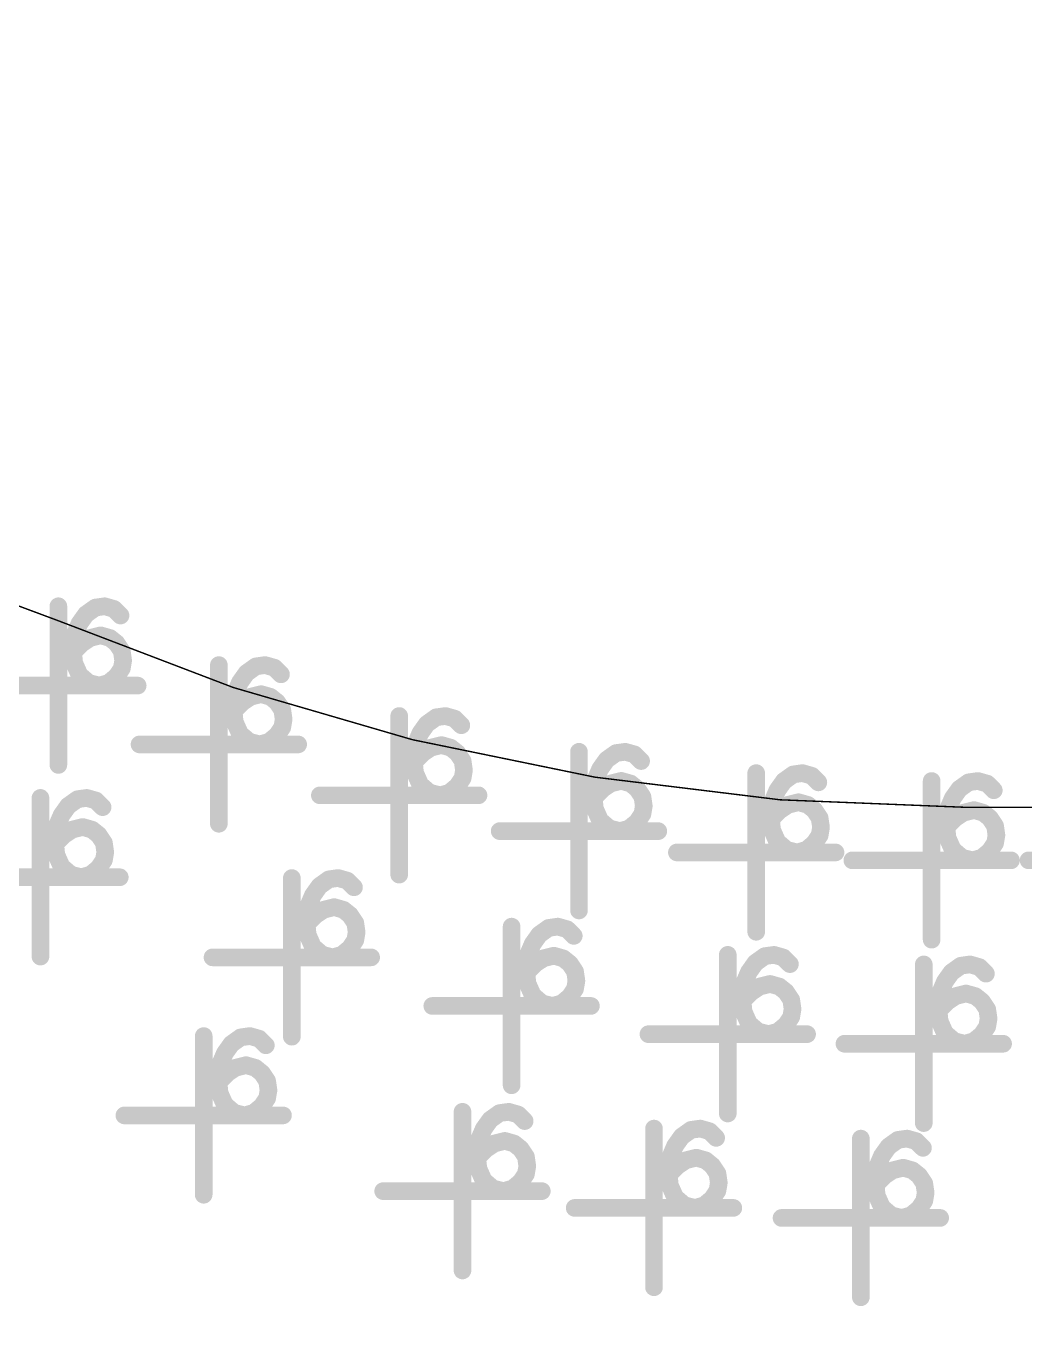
# Model space of a CAD drawing. Header units: millimetres. Extents: x 3885 to 4350, y -149 to 182.
# Drawn here: x 4130.67 to 4137.86, y 84.97 to 94.45 of the extents above; entities that cross this region are included whole.
import ezdxf

# ---------------------------------------------------------------- set-up
doc = ezdxf.new("R2010")
doc.units = ezdxf.units.MM
doc.header["$LTSCALE"] = 23.1
doc.layers.get('0').update_dxf_attribs({"linetype": 'CONTINUOUS'})

# ---------------------------------------------------------------- blocks, each defined once
blk = doc.blocks.new('PAD_R1')
at = {"const_width": 0.5}
blk.add_lwpolyline([(0.25, 0, 1), (-0.25, 0, 1)], format="xyb", close=True, dxfattribs=at)

msp = doc.modelspace()

# ---------------------------------------------------------------- linework, layer by layer
at = {"const_width": 0.0102}
msp.add_lwpolyline([(4113.2015, 75.7423), (4124.5457, 77.7428, -0.144705), (4125.6724, 77.615, 0.100411), (4137.4413, 75.2274), (4142.9411, 75.2274, 0.151026), (4159.9827, 80.4951, -0.151038), (4161.1113, 80.8439), (4185.826, 80.8439, 0.414215), (4186.826, 81.8439), (4186.826, 93.4438, 0.414215), (4185.826, 94.4438), (4160.9561, 94.4438, 0.152268), (4152.3749, 91.7687, -0.152268), (4142.9411, 88.8273), (4137.4413, 88.8273, -0.101585), (4130.9013, 90.17, 0.145893), (4122.3303, 91.1619), (4110.8398, 89.1357)], format="xyb", dxfattribs=at)
for points, const_width in [([(4131.1886, 90.3341), (4131.2063, 90.2083)], 0.0672), ([(4130.8975, 90.2759), (4130.8975, 89.1329)], 0.127), ([(4131.0938, 90.2943), (4131.1677, 90.191)], 0.0821), ([(4131.2815, 90.3274), (4131.2467, 90.2053)], 0.0695), ([(4131.3663, 90.2779), (4131.2765, 90.1881)], 0.0675), ([(4130.9772, 90.1439), (4131.0939, 90.0937)], 0.0727), ([(4131.0219, 90.2224), (4131.1253, 90.1486)], 0.0818), ([(4130.9527, 90.0578), (4131.0782, 90.0385)], 0.0754), ([(4131.0623, 90.0811), (4131.1327, 89.9754)], 0.0687), ([(4131.1488, 90.1184), (4131.1796, 89.9952)], 0.0785), ([(4131.2531, 90.1179), (4131.2182, 89.9958)], 0.0695), ([(4131.3325, 90.0778), (4131.2531, 89.9787)], 0.0609), ([(4130.9451, 90.0084), (4131.0706, 89.9891)], 0.0754), ([(4130.9906, 90.0207), (4131.0804, 89.9309)], 0.0945), ([(4131.3884, 90.0159), (4131.2828, 89.9454)], 0.0687), ([(4130.9438, 89.9075), (4131.0701, 89.9204)], 0.0955), ([(4130.9728, 89.7978), (4131.0889, 89.8493)], 0.0939), ([(4131.4223, 89.9277), (4131.2966, 89.9096)], 0.0675), ([(4131.4221, 89.8461), (4131.2969, 89.8673)], 0.058), ([(4132.0537, 89.8522), (4132.0537, 88.7092)], 0.127), ([(4132.25, 89.8706), (4132.3239, 89.7673)], 0.0821), ([(4132.3448, 89.9104), (4132.3625, 89.7847)], 0.0672), ([(4132.4377, 89.9038), (4132.4029, 89.7816)], 0.0695), ([(4131.042, 89.7038), (4131.1245, 89.8003)], 0.0879), ([(4131.1394, 89.6523), (4131.1702, 89.7755)], 0.0785), ([(4131.2436, 89.6529), (4131.2087, 89.775)], 0.0692), ([(4131.3286, 89.6984), (4131.2474, 89.796)], 0.0743), ([(4131.3884, 89.7643), (4131.2828, 89.8347)], 0.0687), ([(4132.1781, 89.7987), (4132.2815, 89.7249)], 0.0818), ([(4132.5225, 89.8542), (4132.4327, 89.7644)], 0.0675), ([(4131.469, 89.7044), (4130.326, 89.7044)], 0.127), ([(4132.1334, 89.7202), (4132.2501, 89.6701)], 0.0727), ([(4132.305, 89.6948), (4132.3358, 89.5716)], 0.0785), ([(4132.4093, 89.6942), (4132.3745, 89.5721)], 0.0695), ([(4132.1013, 89.5847), (4132.2268, 89.5654)], 0.0754), ([(4132.1089, 89.6341), (4132.2344, 89.6148)], 0.0754), ([(4132.1468, 89.597), (4132.2366, 89.5072)], 0.0945), ([(4132.2185, 89.6574), (4132.2889, 89.5518)], 0.0687), ([(4132.4887, 89.6541), (4132.4093, 89.5551)], 0.0609), ([(4132.5447, 89.5922), (4132.439, 89.5217)], 0.0687), ([(4132.1, 89.4839), (4132.2263, 89.4967)], 0.0955), ([(4132.5785, 89.5041), (4132.4528, 89.4859)], 0.0675), ([(4133.3529, 89.4855), (4133.3529, 88.3425)], 0.127), ([(4133.5493, 89.5038), (4133.6231, 89.4005)], 0.0821), ([(4133.644, 89.5436), (4133.6617, 89.4179)], 0.0672), ([(4133.7369, 89.537), (4133.7021, 89.4149)], 0.0695), ([(4133.8217, 89.4874), (4133.7319, 89.3976)], 0.0675), ([(4132.129, 89.3741), (4132.2451, 89.4256)], 0.0939), ([(4132.1982, 89.2801), (4132.2808, 89.3766)], 0.0879), ([(4132.5447, 89.3406), (4132.439, 89.4111)], 0.0687), ([(4132.5783, 89.4224), (4132.4531, 89.4436)], 0.058), ([(4133.4773, 89.4319), (4133.5807, 89.3581)], 0.0818), ([(4132.6252, 89.2807), (4131.4822, 89.2807)], 0.127), ([(4132.2956, 89.2287), (4132.3264, 89.3519)], 0.0785), ([(4132.3998, 89.2292), (4132.3649, 89.3513)], 0.0692), ([(4132.4848, 89.2747), (4132.4036, 89.3724)], 0.0743), ([(4133.4326, 89.3534), (4133.5493, 89.3033)], 0.0727), ([(4133.5177, 89.2906), (4133.5881, 89.185)], 0.0687), ([(4133.6042, 89.328), (4133.635, 89.2048)], 0.0785), ([(4133.7085, 89.3275), (4133.6737, 89.2053)], 0.0695), ([(4133.4005, 89.2179), (4133.526, 89.1986)], 0.0754), ([(4133.4081, 89.2673), (4133.5336, 89.248)], 0.0754), ([(4133.446, 89.2303), (4133.5358, 89.1405)], 0.0945), ([(4133.788, 89.2873), (4133.7085, 89.1883)], 0.0609), ([(4133.8439, 89.2254), (4133.7382, 89.155)], 0.0687), ([(4134.6483, 89.2277), (4134.6483, 88.0847)], 0.127), ([(4134.8447, 89.246), (4134.9185, 89.1427)], 0.0821), ([(4134.9394, 89.2858), (4134.9571, 89.1601)], 0.0672), ([(4135.0323, 89.2792), (4134.9975, 89.1571)], 0.0695), ([(4135.1171, 89.2296), (4135.0273, 89.1398)], 0.0675), ([(4133.3992, 89.1171), (4133.5255, 89.1299)], 0.0955), ([(4133.8778, 89.1373), (4133.7521, 89.1191)], 0.0675), ([(4134.7727, 89.1741), (4134.8761, 89.1003)], 0.0818), ([(4135.9251, 89.074), (4135.9251, 87.931)], 0.127), ([(4136.1215, 89.0924), (4136.1954, 88.989)], 0.0821), ([(4136.2162, 89.1322), (4136.234, 89.0064)], 0.0672), ([(4136.3092, 89.1255), (4136.2744, 89.0034)], 0.0695), ([(4133.4282, 89.0073), (4133.5443, 89.0588)], 0.0939), ([(4133.4974, 88.9133), (4133.58, 89.0098)], 0.0879), ([(4133.784, 88.9079), (4133.7028, 89.0056)], 0.0743), ([(4133.8439, 88.9739), (4133.7382, 89.0443)], 0.0687), ([(4133.8775, 89.0557), (4133.7523, 89.0768)], 0.058), ([(4134.7035, 89.0095), (4134.829, 88.9902)], 0.0754), ([(4134.728, 89.0956), (4134.8447, 89.0455)], 0.0727), ([(4134.8131, 89.0328), (4134.8835, 88.9272)], 0.0687), ([(4134.8996, 89.0702), (4134.9304, 88.947)], 0.0785), ([(4135.0039, 89.0696), (4134.9691, 88.9475)], 0.0695), ([(4135.0834, 89.0295), (4135.0039, 88.9305)], 0.0609), ([(4136.0496, 89.0204), (4136.153, 88.9467)], 0.0818), ([(4136.394, 89.076), (4136.3042, 88.9861)], 0.0675), ([(4137.189, 89.0173), (4137.189, 87.8743)], 0.127), ([(4137.3854, 89.0357), (4137.4593, 88.9324)], 0.0821), ([(4137.4801, 89.0755), (4137.4979, 88.9498)], 0.0672), ([(4137.5731, 89.0689), (4137.5383, 88.9467)], 0.0695), ([(4137.6579, 89.0193), (4137.5681, 88.9295)], 0.0675), ([(4130.7684, 88.8954), (4130.7684, 87.7524)], 0.127), ([(4130.9648, 88.9138), (4131.0387, 88.8105)], 0.0821), ([(4131.0595, 88.9536), (4131.0773, 88.8278)], 0.0672), ([(4131.1525, 88.947), (4131.1177, 88.8248)], 0.0695), ([(4133.9244, 88.914), (4132.7814, 88.914)], 0.127), ([(4133.5948, 88.8619), (4133.6256, 88.9851)], 0.0785), ([(4133.699, 88.8624), (4133.6641, 88.9845)], 0.0692), ([(4134.6959, 88.9601), (4134.8214, 88.9408)], 0.0754), ([(4134.7414, 88.9724), (4134.8312, 88.8826)], 0.0945), ([(4135.1393, 88.9676), (4135.0336, 88.8972)], 0.0687), ([(4136.0048, 88.942), (4136.1215, 88.8918)], 0.0727), ([(4136.1764, 88.9165), (4136.2072, 88.7933)], 0.0785), ([(4136.2808, 88.916), (4136.2459, 88.7938)], 0.0695), ([(4137.3135, 88.9638), (4137.4169, 88.89)], 0.0818), ([(4130.8929, 88.8419), (4130.9963, 88.7681)], 0.0818), ([(4131.2373, 88.8974), (4131.1475, 88.8076)], 0.0675), ([(4134.6946, 88.8593), (4134.8209, 88.8721)], 0.0955), ([(4134.7236, 88.7495), (4134.8397, 88.801)], 0.0939), ([(4135.1732, 88.8795), (4135.0475, 88.8613)], 0.0675), ([(4135.1729, 88.7978), (4135.0477, 88.819)], 0.058), ([(4135.9803, 88.8559), (4136.1059, 88.8366)], 0.0754), ([(4136.0183, 88.8188), (4136.1081, 88.729)], 0.0945), ([(4136.0899, 88.8792), (4136.1604, 88.7735)], 0.0687), ([(4136.3602, 88.8759), (4136.2808, 88.7768)], 0.0609), ([(4136.4161, 88.8139), (4136.3105, 88.7435)], 0.0687), ([(4137.2687, 88.8853), (4137.3854, 88.8352)], 0.0727), ([(4137.3538, 88.8225), (4137.4243, 88.7169)], 0.0687), ([(4137.4403, 88.8599), (4137.4711, 88.7367)], 0.0785), ([(4137.5447, 88.8593), (4137.5098, 88.7372)], 0.0695), ([(4137.6241, 88.8192), (4137.5447, 88.7202)], 0.0609), ([(4130.8481, 88.7634), (4130.9648, 88.7132)], 0.0727), ([(4131.0197, 88.7379), (4131.0505, 88.6147)], 0.0785), ([(4131.124, 88.7374), (4131.0892, 88.6153)], 0.0695), ([(4134.7928, 88.6555), (4134.8754, 88.752)], 0.0879), ([(4134.8902, 88.6041), (4134.921, 88.7273)], 0.0785), ([(4134.9944, 88.6046), (4134.9595, 88.7267)], 0.0692), ([(4135.0794, 88.6501), (4134.9982, 88.7478)], 0.0743), ([(4135.1393, 88.7161), (4135.0336, 88.7865)], 0.0687), ([(4135.9714, 88.7056), (4136.0978, 88.7184)], 0.0955), ([(4135.9727, 88.8064), (4136.0983, 88.7871)], 0.0754), ([(4136.45, 88.7258), (4136.3243, 88.7076)], 0.0675), ([(4137.2366, 88.7498), (4137.3622, 88.7305)], 0.0754), ([(4137.2442, 88.7992), (4137.3698, 88.7799)], 0.0754), ([(4137.2822, 88.7621), (4137.372, 88.6723)], 0.0945), ([(4137.68, 88.7573), (4137.5744, 88.6868)], 0.0687), ([(4130.816, 88.6279), (4130.9416, 88.6086)], 0.0754), ([(4130.8236, 88.6773), (4130.9492, 88.658)], 0.0754), ([(4130.8616, 88.6402), (4130.9514, 88.5504)], 0.0945), ([(4130.9332, 88.7006), (4131.0037, 88.5949)], 0.0687), ([(4131.2035, 88.6973), (4131.124, 88.5982)], 0.0609), ([(4131.2594, 88.6354), (4131.1537, 88.5649)], 0.0687), ([(4135.2198, 88.6562), (4134.0768, 88.6562)], 0.127), ([(4136.0004, 88.5958), (4136.1165, 88.6474)], 0.0939), ([(4136.4161, 88.5624), (4136.3105, 88.6328)], 0.0687), ([(4136.4498, 88.6442), (4136.3245, 88.6653)], 0.058), ([(4137.2353, 88.649), (4137.3617, 88.6618)], 0.0955), ([(4137.7139, 88.6692), (4137.5882, 88.651)], 0.0675), ([(4130.8147, 88.527), (4130.9411, 88.5399)], 0.0955), ([(4131.2933, 88.5472), (4131.1676, 88.5291)], 0.0675), ([(4136.4966, 88.5025), (4135.3536, 88.5025)], 0.127), ([(4136.0697, 88.5019), (4136.1522, 88.5984)], 0.0879), ([(4136.167, 88.4504), (4136.1978, 88.5736)], 0.0785), ([(4136.2713, 88.451), (4136.2363, 88.573)], 0.0692), ([(4136.3562, 88.4964), (4136.2751, 88.5941)], 0.0743), ([(4137.2643, 88.5392), (4137.3804, 88.5907)], 0.0939), ([(4137.3336, 88.4452), (4137.4161, 88.5417)], 0.0879), ([(4137.6202, 88.4398), (4137.539, 88.5375)], 0.0743), ([(4137.68, 88.5057), (4137.5744, 88.5762)], 0.0687), ([(4137.7137, 88.5875), (4137.5885, 88.6087)], 0.058), ([(4130.8437, 88.4173), (4130.9598, 88.4688)], 0.0939), ([(4131.2594, 88.3838), (4131.1537, 88.4543)], 0.0687), ([(4131.2931, 88.4656), (4131.1678, 88.4868)], 0.058), ([(4137.7605, 88.4458), (4136.6175, 88.4458)], 0.127), ([(4137.4309, 88.3938), (4137.4617, 88.517)], 0.0785), ([(4137.5352, 88.3943), (4137.5002, 88.5164)], 0.0692), ([(4139.0305, 88.4458), (4137.8875, 88.4458)], 0.127), ([(4131.3399, 88.3239), (4130.1969, 88.3239)], 0.127), ([(4130.9129, 88.3233), (4130.9955, 88.4198)], 0.0879), ([(4131.0103, 88.2718), (4131.0411, 88.395)], 0.0785), ([(4131.1146, 88.2724), (4131.0796, 88.3945)], 0.0692), ([(4131.1995, 88.3179), (4131.1184, 88.4156)], 0.0743), ([(4132.5795, 88.3183), (4132.5795, 87.1753)], 0.127), ([(4132.7758, 88.3367), (4132.8497, 88.2334)], 0.0821), ([(4132.8705, 88.3765), (4132.8883, 88.2508)], 0.0672), ([(4132.9635, 88.3699), (4132.9287, 88.2477)], 0.0695), ([(4132.7039, 88.2648), (4132.8073, 88.191)], 0.0818), ([(4133.0483, 88.3203), (4132.9585, 88.2305)], 0.0675), ([(4132.6591, 88.1863), (4132.7758, 88.1362)], 0.0727), ([(4132.8308, 88.1609), (4132.8615, 88.0377)], 0.0785), ([(4132.9351, 88.1603), (4132.9002, 88.0382)], 0.0695), ([(4132.6346, 88.1002), (4132.7602, 88.0809)], 0.0754), ([(4132.6726, 88.0631), (4132.7624, 87.9733)], 0.0945), ([(4132.7443, 88.1235), (4132.8147, 88.0178)], 0.0687), ([(4133.0145, 88.1202), (4132.9351, 88.0211)], 0.0609), ([(4133.0704, 88.0583), (4132.9648, 87.9878)], 0.0687), ([(4132.6258, 87.95), (4132.7521, 87.9628)], 0.0955), ([(4132.6271, 88.0508), (4132.7526, 88.0315)], 0.0754), ([(4133.1043, 87.9702), (4132.9786, 87.952)], 0.0675), ([(4134.1629, 87.9683), (4134.1629, 86.8253)], 0.127), ([(4134.3593, 87.9867), (4134.4331, 87.8834)], 0.0821), ([(4134.454, 88.0265), (4134.4717, 87.9007)], 0.0672), ([(4134.5469, 88.0199), (4134.5121, 87.8977)], 0.0695), ([(4134.6317, 87.9703), (4134.5419, 87.8805)], 0.0675), ([(4132.6548, 87.8402), (4132.7708, 87.8917)], 0.0939), ([(4133.0704, 87.8067), (4132.9648, 87.8772)], 0.0687), ([(4133.1041, 87.8885), (4132.9789, 87.9097)], 0.058), ([(4134.2873, 87.9148), (4134.3907, 87.841)], 0.0818), ([(4133.151, 87.7468), (4132.008, 87.7468)], 0.127), ([(4132.724, 87.7462), (4132.8065, 87.8427)], 0.0879), ([(4132.8214, 87.6948), (4132.8521, 87.818)], 0.0785), ([(4132.9256, 87.6953), (4132.8906, 87.8174)], 0.0692), ([(4133.0106, 87.7408), (4132.9294, 87.8385)], 0.0743), ([(4134.2426, 87.8363), (4134.3593, 87.7861)], 0.0727), ([(4134.3277, 87.7735), (4134.3981, 87.6678)], 0.0687), ([(4134.4142, 87.8108), (4134.445, 87.6876)], 0.0785), ([(4134.5185, 87.8103), (4134.4837, 87.6882)], 0.0695), ([(4135.7202, 87.7649), (4135.7202, 86.6219)], 0.127), ([(4135.9165, 87.7832), (4135.9904, 87.6799)], 0.0821), ([(4136.0113, 87.823), (4136.029, 87.6973)], 0.0672), ([(4136.1042, 87.8164), (4136.0694, 87.6943)], 0.0695), ([(4134.2105, 87.7008), (4134.336, 87.6815)], 0.0754), ([(4134.2181, 87.7502), (4134.3436, 87.7309)], 0.0754), ([(4134.256, 87.7131), (4134.3458, 87.6233)], 0.0945), ([(4134.598, 87.7702), (4134.5185, 87.6711)], 0.0609), ([(4134.6539, 87.7083), (4134.5482, 87.6378)], 0.0687), ([(4135.8446, 87.7113), (4135.948, 87.6376)], 0.0818), ([(4136.189, 87.7668), (4136.0992, 87.677)], 0.0675), ([(4137.1324, 87.696), (4137.1324, 86.553)], 0.127), ([(4137.3288, 87.7144), (4137.4026, 87.6111)], 0.0821), ([(4137.4235, 87.7542), (4137.4412, 87.6285)], 0.0672), ([(4137.5165, 87.7476), (4137.4816, 87.6254)], 0.0695), ([(4137.6012, 87.698), (4137.5114, 87.6082)], 0.0675), ([(4134.2092, 87.5999), (4134.3355, 87.6128)], 0.0955), ([(4134.6878, 87.6201), (4134.5621, 87.602)], 0.0675), ([(4135.7999, 87.6328), (4135.9166, 87.5827)], 0.0727), ([(4135.9715, 87.6074), (4136.0023, 87.4842)], 0.0785), ([(4136.0758, 87.6069), (4136.0409, 87.4847)], 0.0695), ([(4137.2569, 87.6425), (4137.3602, 87.5687)], 0.0818), ([(4134.2382, 87.4902), (4134.3543, 87.5417)], 0.0939), ([(4134.3074, 87.3962), (4134.39, 87.4927)], 0.0879), ([(4134.594, 87.3908), (4134.5128, 87.4885)], 0.0743), ([(4134.6539, 87.4567), (4134.5482, 87.5272)], 0.0687), ([(4134.6875, 87.5385), (4134.5623, 87.5597)], 0.058), ([(4135.7678, 87.4973), (4135.8933, 87.478)], 0.0754), ([(4135.7754, 87.5467), (4135.9009, 87.5274)], 0.0754), ([(4135.8133, 87.5097), (4135.9031, 87.4199)], 0.0945), ([(4135.885, 87.57), (4135.9554, 87.4644)], 0.0687), ([(4136.1552, 87.5667), (4136.0758, 87.4677)], 0.0609), ([(4136.2111, 87.5048), (4136.1055, 87.4344)], 0.0687), ([(4137.2121, 87.564), (4137.3288, 87.5139)], 0.0727), ([(4137.2972, 87.5012), (4137.3676, 87.3955)], 0.0687), ([(4137.3837, 87.5386), (4137.4145, 87.4154)], 0.0785), ([(4137.488, 87.538), (4137.4532, 87.4159)], 0.0695), ([(4137.5675, 87.4979), (4137.488, 87.3988)], 0.0609), ([(4134.7344, 87.3968), (4133.5914, 87.3968)], 0.127), ([(4134.4048, 87.3447), (4134.4356, 87.4679)], 0.0785), ([(4134.509, 87.3453), (4134.4741, 87.4674)], 0.0692), ([(4135.7665, 87.3965), (4135.8928, 87.4093)], 0.0955), ([(4136.245, 87.4167), (4136.1193, 87.3985)], 0.0675), ([(4137.18, 87.4285), (4137.3055, 87.4092)], 0.0754), ([(4137.1876, 87.4779), (4137.3131, 87.4586)], 0.0754), ([(4137.2255, 87.4408), (4137.3153, 87.351)], 0.0945), ([(4137.6234, 87.436), (4137.5177, 87.3655)], 0.0687), ([(4135.7955, 87.2867), (4135.9116, 87.3382)], 0.0939), ([(4135.8647, 87.1927), (4135.9472, 87.2892)], 0.0879), ([(4136.2111, 87.2533), (4136.1055, 87.3237)], 0.0687), ([(4136.2448, 87.3351), (4136.1196, 87.3562)], 0.058), ([(4137.1787, 87.3277), (4137.305, 87.3405)], 0.0955), ([(4137.6573, 87.3479), (4137.5316, 87.3297)], 0.0675), ([(4131.9445, 87.1799), (4131.9445, 86.0369)], 0.127), ([(4132.1408, 87.1983), (4132.2147, 87.095)], 0.0821), ([(4132.2355, 87.2381), (4132.2533, 87.1123)], 0.0672), ([(4132.3285, 87.2314), (4132.2937, 87.1093)], 0.0695), ([(4136.2917, 87.1934), (4135.1487, 87.1934)], 0.127), ([(4135.9621, 87.1413), (4135.9929, 87.2645)], 0.0785), ([(4136.0663, 87.1418), (4136.0314, 87.2639)], 0.0692), ([(4136.1513, 87.1873), (4136.0701, 87.285)], 0.0743), ([(4137.2077, 87.2179), (4137.3238, 87.2694)], 0.0939), ([(4137.2769, 87.1239), (4137.3595, 87.2204)], 0.0879), ([(4137.5635, 87.1185), (4137.4823, 87.2162)], 0.0743), ([(4137.6234, 87.1844), (4137.5177, 87.2549)], 0.0687), ([(4137.657, 87.2662), (4137.5318, 87.2874)], 0.058), ([(4132.0689, 87.1264), (4132.1723, 87.0526)], 0.0818), ([(4132.4133, 87.1819), (4132.3235, 87.0921)], 0.0675), ([(4137.7039, 87.1245), (4136.5609, 87.1245)], 0.127), ([(4137.3743, 87.0725), (4137.4051, 87.1957)], 0.0785), ([(4137.4785, 87.073), (4137.4436, 87.1951)], 0.0692), ([(4132.0241, 87.0479), (4132.1408, 86.9977)], 0.0727), ([(4132.1958, 87.0224), (4132.2265, 86.8992)], 0.0785), ([(4132.3001, 87.0219), (4132.2652, 86.8998)], 0.0695), ([(4131.9996, 86.9618), (4132.1252, 86.9425)], 0.0754), ([(4132.0376, 86.9247), (4132.1274, 86.8349)], 0.0945), ([(4132.1093, 86.9851), (4132.1797, 86.8794)], 0.0687), ([(4132.3795, 86.9818), (4132.3001, 86.8827)], 0.0609), ([(4132.4354, 86.9198), (4132.3298, 86.8494)], 0.0687), ([(4131.9908, 86.8115), (4132.1171, 86.8244)], 0.0955), ([(4131.9921, 86.9124), (4132.1176, 86.8931)], 0.0754), ([(4132.4693, 86.8317), (4132.3436, 86.8136)], 0.0675), ([(4132.0198, 86.7018), (4132.1358, 86.7533)], 0.0939), ([(4132.4354, 86.6683), (4132.3298, 86.7387)], 0.0687), ([(4132.4691, 86.7501), (4132.3439, 86.7713)], 0.058), ([(4132.516, 86.6084), (4131.373, 86.6084)], 0.127), ([(4132.089, 86.6078), (4132.1715, 86.7043)], 0.0879), ([(4132.1864, 86.5563), (4132.2171, 86.6795)], 0.0785), ([(4132.2906, 86.5569), (4132.2556, 86.679)], 0.0692), ([(4132.3756, 86.6024), (4132.2944, 86.7)], 0.0743), ([(4133.8091, 86.6343), (4133.8091, 85.4913)], 0.127), ([(4134.0054, 86.6527), (4134.0793, 86.5494)], 0.0821), ([(4134.1002, 86.6925), (4134.1179, 86.5667)], 0.0672), ([(4134.1931, 86.6859), (4134.1583, 86.5637)], 0.0695), ([(4134.2779, 86.6363), (4134.1881, 86.5465)], 0.0675), ([(4133.9335, 86.5808), (4134.0369, 86.507)], 0.0818), ([(4135.1888, 86.5134), (4135.1888, 85.3704)], 0.127), ([(4135.3852, 86.5318), (4135.459, 86.4285)], 0.0821), ([(4135.4799, 86.5716), (4135.4976, 86.4458)], 0.0672), ([(4135.5729, 86.5649), (4135.538, 86.4428)], 0.0695), ([(4133.8888, 86.5023), (4134.0055, 86.4521)], 0.0727), ([(4134.0604, 86.4768), (4134.0912, 86.3536)], 0.0785), ([(4134.1647, 86.4763), (4134.1298, 86.3542)], 0.0695), ([(4135.3133, 86.4599), (4135.4166, 86.3861)], 0.0818), ([(4135.6576, 86.5154), (4135.5678, 86.4256)], 0.0675), ([(4136.679, 86.4413), (4136.679, 85.2983)], 0.127), ([(4136.8754, 86.4597), (4136.9492, 86.3563)], 0.0821), ([(4136.9701, 86.4994), (4136.9879, 86.3737)], 0.0672), ([(4137.0631, 86.4928), (4137.0282, 86.3707)], 0.0695), ([(4133.8567, 86.3668), (4133.9822, 86.3475)], 0.0754), ([(4133.8643, 86.4162), (4133.9898, 86.3969)], 0.0754), ([(4133.9022, 86.3791), (4133.992, 86.2893)], 0.0945), ([(4133.9739, 86.4395), (4134.0443, 86.3338)], 0.0687), ([(4134.2441, 86.4362), (4134.1647, 86.3371)], 0.0609), ([(4134.3, 86.3743), (4134.1944, 86.3038)], 0.0687), ([(4135.2685, 86.3814), (4135.3852, 86.3312)], 0.0727), ([(4135.4401, 86.3559), (4135.4709, 86.2327)], 0.0785), ([(4135.5444, 86.3554), (4135.5096, 86.2333)], 0.0695), ([(4136.8035, 86.3877), (4136.9068, 86.314)], 0.0818), ([(4137.1478, 86.4432), (4137.058, 86.3534)], 0.0675), ([(4133.8554, 86.2659), (4133.9817, 86.2788)], 0.0955), ([(4134.3339, 86.2861), (4134.2082, 86.268)], 0.0675), ([(4135.244, 86.2953), (4135.3695, 86.276)], 0.0754), ([(4135.2819, 86.2582), (4135.3717, 86.1684)], 0.0945), ([(4135.3536, 86.3186), (4135.424, 86.2129)], 0.0687), ([(4135.6239, 86.3153), (4135.5444, 86.2162)], 0.0609), ([(4135.6798, 86.2534), (4135.5741, 86.1829)], 0.0687), ([(4136.7587, 86.3092), (4136.8754, 86.2591)], 0.0727), ([(4136.9303, 86.2838), (4136.9611, 86.1606)], 0.0785), ([(4137.0346, 86.2833), (4136.9998, 86.1611)], 0.0695), ([(4133.8844, 86.1562), (4134.0005, 86.2077)], 0.0939), ([(4133.9536, 86.0622), (4134.0361, 86.1587)], 0.0879), ([(4134.3, 86.1227), (4134.1944, 86.1932)], 0.0687), ([(4134.3337, 86.2045), (4134.2085, 86.2257)], 0.058), ([(4135.2351, 86.145), (4135.3614, 86.1579)], 0.0955), ([(4135.2364, 86.2459), (4135.3619, 86.2266)], 0.0754), ([(4135.7137, 86.1652), (4135.588, 86.1471)], 0.0675), ([(4136.7266, 86.1737), (4136.8522, 86.1544)], 0.0754), ([(4136.7342, 86.2231), (4136.8597, 86.2039)], 0.0754), ([(4136.7722, 86.1861), (4136.862, 86.0963)], 0.0945), ([(4136.8438, 86.2465), (4136.9143, 86.1408)], 0.0687), ([(4137.1141, 86.2432), (4137.0346, 86.1441)], 0.0609), ([(4137.17, 86.1812), (4137.0643, 86.1108)], 0.0687), ([(4134.3806, 86.0628), (4133.2376, 86.0628)], 0.127), ([(4134.051, 86.0107), (4134.0818, 86.1339)], 0.0785), ([(4134.1552, 86.0113), (4134.1203, 86.1334)], 0.0692), ([(4134.2402, 86.0568), (4134.159, 86.1544)], 0.0743), ([(4135.2641, 86.0353), (4135.3802, 86.0868)], 0.0939), ([(4135.6798, 86.0018), (4135.5741, 86.0722)], 0.0687), ([(4135.7134, 86.0836), (4135.5882, 86.1048)], 0.058), ([(4136.7253, 86.0729), (4136.8517, 86.0857)], 0.0955), ([(4137.2039, 86.0931), (4137.0782, 86.0749)], 0.0675), ([(4135.7603, 85.9419), (4134.6173, 85.9419)], 0.127), ([(4135.3333, 85.9413), (4135.4159, 86.0378)], 0.0879), ([(4135.4307, 85.8898), (4135.4615, 86.013)], 0.0785), ([(4135.5349, 85.8904), (4135.5, 86.0125)], 0.0692), ([(4135.6199, 85.9359), (4135.5387, 86.0335)], 0.0743), ([(4136.7543, 85.9631), (4136.8704, 86.0147)], 0.0939), ([(4136.8235, 85.8691), (4136.9061, 85.9656)], 0.0879), ([(4137.17, 85.9297), (4137.0643, 86.0001)], 0.0687), ([(4137.2036, 86.0115), (4137.0784, 86.0326)], 0.058), ([(4137.2505, 85.8698), (4136.1075, 85.8698)], 0.127), ([(4136.9209, 85.8177), (4136.9517, 85.9409)], 0.0785), ([(4137.0252, 85.8183), (4136.9902, 85.9403)], 0.0692), ([(4137.1101, 85.8637), (4137.0289, 85.9614)], 0.0743)]:
    msp.add_lwpolyline(points, dxfattribs=dict(const_width=const_width))

# ---------------------------------------------------------------- block references
at = {"xscale": 0.127, "yscale": 0.127}
for p in [(4130.8975, 90.2759), (4131.0974, 90.2188), (4131.1642, 90.2665), (4131.2307, 90.2759), (4131.2975, 90.2569), (4131.3453, 90.2091), (4131.0499, 90.1522), (4131.0212, 90.0854), (4131.1261, 90.0473), (4131.2023, 90.0664), (4131.2691, 90.0473), (4131.0021, 89.9615), (4131.0021, 89.9424), (4131.0689, 90.0092), (4131.3166, 90.0092), (4131.3547, 89.9521), (4131.0118, 89.8665), (4131.3547, 89.8281), (4131.3643, 89.8853), (4132.0537, 89.8522), (4132.3204, 89.8428), (4132.3869, 89.8522), (4132.4537, 89.8332), (4131.0499, 89.7806), (4131.3166, 89.771), (4132.2536, 89.7951), (4132.5015, 89.7854), (4131.1167, 89.7235), (4131.1929, 89.7044), (4131.2594, 89.7235), (4131.469, 89.7044), (4132.1774, 89.6617), (4132.2061, 89.7285), (4132.3585, 89.6427), (4132.2251, 89.5855), (4132.2823, 89.6236), (4132.4253, 89.6236), (4132.4728, 89.5855), (4132.1583, 89.5378), (4132.1583, 89.5187), (4132.5109, 89.5284), (4132.5205, 89.4616), (4133.3529, 89.4855), (4133.6196, 89.4761), (4133.6861, 89.4855), (4133.7529, 89.4664), (4132.168, 89.4428), (4132.2061, 89.3569), (4132.5109, 89.4044), (4133.5053, 89.3618), (4133.5528, 89.4283), (4133.8007, 89.4187), (4131.4822, 89.2807), (4132.2729, 89.2998), (4132.3491, 89.2807), (4132.4156, 89.2998), (4132.4728, 89.3473), (4132.6252, 89.2807), (4133.4766, 89.295), (4133.6577, 89.2759), (4133.4575, 89.171), (4133.5243, 89.2188), (4133.5815, 89.2569), (4133.7245, 89.2569), (4133.772, 89.2188), (4134.6483, 89.2277), (4134.8482, 89.1705), (4134.915, 89.2183), (4134.9815, 89.2277), (4135.0483, 89.2086), (4130.8975, 89.1329), (4133.4575, 89.152), (4133.4672, 89.076), (4133.8101, 89.1616), (4133.8197, 89.0948), (4134.8007, 89.104), (4135.0961, 89.1608), (4135.9251, 89.074), (4136.2584, 89.074), (4133.5053, 88.9902), (4133.772, 88.9805), (4133.8101, 89.0377), (4134.772, 89.0372), (4134.8769, 88.9991), (4134.9531, 89.0181), (4135.0199, 88.9991), (4136.125, 89.0168), (4136.1918, 89.0646), (4136.3252, 89.0549), (4136.3729, 89.0072), (4137.189, 89.0173), (4137.4557, 89.0079), (4137.5223, 89.0173), (4137.5891, 88.9983), (4130.7684, 88.8954), (4131.0351, 88.886), (4131.1017, 88.8954), (4132.7814, 88.914), (4133.5721, 88.933), (4133.6483, 88.914), (4133.7148, 88.933), (4133.9244, 88.914), (4134.7529, 88.9132), (4134.7529, 88.8941), (4134.8197, 88.961), (4135.0674, 88.961), (4135.1055, 88.9038), (4136.0488, 88.8835), (4136.0775, 88.9503), (4137.3414, 88.8936), (4137.3889, 88.9602), (4137.6368, 88.9505), (4130.9683, 88.8383), (4131.1685, 88.8764), (4131.2162, 88.8286), (4134.7626, 88.8182), (4135.1151, 88.837), (4136.0966, 88.8073), (4136.1537, 88.8454), (4136.2299, 88.8644), (4136.2967, 88.8454), (4136.3442, 88.8073), (4137.3127, 88.8268), (4137.4176, 88.7887), (4137.4938, 88.8078), (4137.5606, 88.7887), (4130.8921, 88.7049), (4130.9208, 88.7717), (4132.0537, 88.7092), (4134.8007, 88.7324), (4135.0674, 88.7227), (4135.1055, 88.7798), (4136.0298, 88.7595), (4136.0298, 88.7405), (4136.3823, 88.7501), (4137.2937, 88.7029), (4137.3605, 88.7506), (4137.6081, 88.7506), (4137.6462, 88.6935), (4130.9399, 88.6287), (4130.997, 88.6668), (4131.0732, 88.6859), (4131.14, 88.6668), (4131.1875, 88.6287), (4134.0768, 88.6562), (4134.8675, 88.6752), (4134.9437, 88.6562), (4135.0102, 88.6752), (4135.2198, 88.6562), (4136.0394, 88.6645), (4136.3823, 88.6262), (4136.392, 88.6833), (4137.2937, 88.6838), (4137.3033, 88.6079), (4137.6559, 88.6267), (4130.8731, 88.581), (4130.8731, 88.5619), (4131.2256, 88.5716), (4131.2353, 88.5048), (4135.3536, 88.5025), (4136.0775, 88.5787), (4136.1443, 88.5215), (4136.2205, 88.5025), (4136.2871, 88.5215), (4136.3442, 88.569), (4136.4966, 88.5025), (4137.3414, 88.522), (4137.6081, 88.5124), (4137.6462, 88.5695), (4130.8827, 88.486), (4131.2256, 88.4476), (4136.6175, 88.4458), (4137.4082, 88.4649), (4137.4844, 88.4458), (4137.551, 88.4649), (4137.7605, 88.4458), (4137.8875, 88.4458), (4130.9208, 88.4001), (4130.9876, 88.343), (4131.0638, 88.3239), (4131.1304, 88.343), (4131.1875, 88.3905), (4131.3399, 88.3239), (4132.5795, 88.3183), (4132.9127, 88.3183), (4133.3529, 88.3425), (4132.7793, 88.2612), (4132.8462, 88.3089), (4132.9795, 88.2993), (4133.0273, 88.2515), (4132.7031, 88.1278), (4132.7319, 88.1946), (4132.7509, 88.0516), (4132.8081, 88.0897), (4132.8843, 88.1088), (4132.9511, 88.0897), (4132.9986, 88.0516), (4134.6483, 88.0847), (4132.6841, 88.0039), (4132.6841, 87.9848), (4133.0367, 87.9945), (4134.1629, 87.9683), (4134.4296, 87.9589), (4134.4961, 87.9683), (4134.5629, 87.9493), (4135.9251, 87.931), (4132.6938, 87.9089), (4133.0367, 87.8705), (4133.0463, 87.9277), (4134.3153, 87.8446), (4134.3628, 87.9112), (4134.6107, 87.9015), (4137.189, 87.8743), (4130.7684, 87.7524), (4132.008, 87.7468), (4132.7319, 87.823), (4132.7987, 87.7659), (4132.8749, 87.7468), (4132.9414, 87.7659), (4132.9986, 87.8134), (4133.151, 87.7468), (4134.2866, 87.7778), (4134.4677, 87.7588), (4135.7202, 87.7649), (4135.9869, 87.7555), (4136.0534, 87.7649), (4136.1202, 87.7458), (4134.2675, 87.6539), (4134.3343, 87.7016), (4134.3915, 87.7397), (4134.5345, 87.7397), (4134.582, 87.7016), (4135.9201, 87.7077), (4136.168, 87.6981), (4137.1324, 87.696), (4137.3991, 87.6866), (4137.4656, 87.696), (4137.5325, 87.677), (4134.2675, 87.6348), (4134.2772, 87.5589), (4134.6201, 87.6445), (4134.6297, 87.5777), (4135.8439, 87.5744), (4135.8726, 87.6412), (4136.025, 87.5553), (4137.2848, 87.5723), (4137.3323, 87.6389), (4137.5802, 87.6292), (4134.3153, 87.473), (4134.582, 87.4634), (4134.6201, 87.5205), (4135.8916, 87.4982), (4135.9488, 87.5363), (4136.0918, 87.5363), (4136.1393, 87.4982), (4137.2561, 87.5055), (4137.361, 87.4674), (4137.4372, 87.4865), (4137.504, 87.4674), (4133.5914, 87.3968), (4134.3821, 87.4159), (4134.4583, 87.3968), (4134.5248, 87.4159), (4134.7344, 87.3968), (4135.8248, 87.4504), (4135.8248, 87.4314), (4136.1774, 87.441), (4136.187, 87.3742), (4137.237, 87.3816), (4137.237, 87.3625), (4137.3039, 87.4293), (4137.5515, 87.4293), (4137.5896, 87.3722), (4135.8345, 87.3554), (4135.8726, 87.2696), (4136.1774, 87.3171), (4137.2467, 87.2866), (4137.5993, 87.3054), (4131.9445, 87.1799), (4132.2777, 87.1799), (4132.5795, 87.1753), (4135.1487, 87.1934), (4135.9394, 87.2124), (4136.0156, 87.1934), (4136.0821, 87.2124), (4136.1393, 87.2599), (4136.2917, 87.1934), (4137.2848, 87.2007), (4137.5515, 87.1911), (4137.5896, 87.2482), (4132.1443, 87.1228), (4132.2112, 87.1705), (4132.3445, 87.1609), (4132.3923, 87.1131), (4136.5609, 87.1245), (4137.3516, 87.1436), (4137.4278, 87.1245), (4137.4944, 87.1436), (4137.7039, 87.1245), (4132.0681, 86.9894), (4132.0969, 87.0562), (4132.1159, 86.9132), (4132.1731, 86.9513), (4132.2493, 86.9704), (4132.3161, 86.9513), (4132.3636, 86.9132), (4132.0491, 86.8655), (4132.0491, 86.8464), (4132.4017, 86.8561), (4134.1629, 86.8253), (4132.0588, 86.7705), (4132.4017, 86.7321), (4132.4113, 86.7893), (4131.373, 86.6084), (4132.0969, 86.6846), (4132.1637, 86.6275), (4132.2399, 86.6084), (4132.3064, 86.6275), (4132.3636, 86.675), (4132.516, 86.6084), (4133.8091, 86.6343), (4134.0758, 86.6249), (4134.1423, 86.6343), (4134.2091, 86.6153), (4135.7202, 86.6219), (4133.9615, 86.5106), (4134.009, 86.5772), (4134.2569, 86.5675), (4135.1888, 86.5134), (4135.522, 86.5134), (4137.1324, 86.553), (4133.9328, 86.4438), (4134.1139, 86.4248), (4135.3887, 86.4563), (4135.4555, 86.504), (4135.5888, 86.4944), (4135.6366, 86.4466), (4136.679, 86.4413), (4136.9457, 86.4319), (4137.0123, 86.4413), (4137.0791, 86.4222), (4133.9137, 86.3199), (4133.9805, 86.3676), (4134.0377, 86.4057), (4134.1807, 86.4057), (4134.2282, 86.3676), (4135.3125, 86.3229), (4135.3412, 86.3897), (4136.8789, 86.3841), (4137.1268, 86.3745), (4133.9137, 86.3008), (4133.9234, 86.2249), (4134.2663, 86.3105), (4134.2759, 86.2437), (4135.3602, 86.2467), (4135.4174, 86.2848), (4135.4936, 86.3039), (4135.5604, 86.2848), (4135.6079, 86.2467), (4136.8027, 86.2508), (4136.8314, 86.3176), (4136.9838, 86.2317), (4133.9615, 86.139), (4134.2282, 86.1294), (4134.2663, 86.1865), (4135.2934, 86.199), (4135.2934, 86.1799), (4135.646, 86.1896), (4136.8505, 86.1746), (4136.9076, 86.2127), (4137.0506, 86.2127), (4137.0981, 86.1746), (4131.9445, 86.0369), (4133.2376, 86.0628), (4134.0283, 86.0819), (4134.1045, 86.0628), (4134.171, 86.0819), (4134.3806, 86.0628), (4135.3031, 86.104), (4135.646, 86.0656), (4135.6556, 86.1228), (4136.7837, 86.1268), (4136.7837, 86.1078), (4137.1362, 86.1174), (4137.1459, 86.0506), (4134.6173, 85.9419), (4135.3412, 86.0181), (4135.408, 85.961), (4135.4842, 85.9419), (4135.5507, 85.961), (4135.6079, 86.0085), (4135.7603, 85.9419), (4136.7933, 86.0318), (4136.8314, 85.946), (4137.1362, 85.9935), (4136.1075, 85.8698), (4136.8982, 85.8888), (4136.9744, 85.8698), (4137.041, 85.8888), (4137.0981, 85.9363), (4137.2505, 85.8698), (4133.8091, 85.4913), (4135.1888, 85.3704), (4136.679, 85.2983)]:
    msp.add_blockref('PAD_R1', p, dxfattribs=at)

doc.saveas('drawing.dxf')
